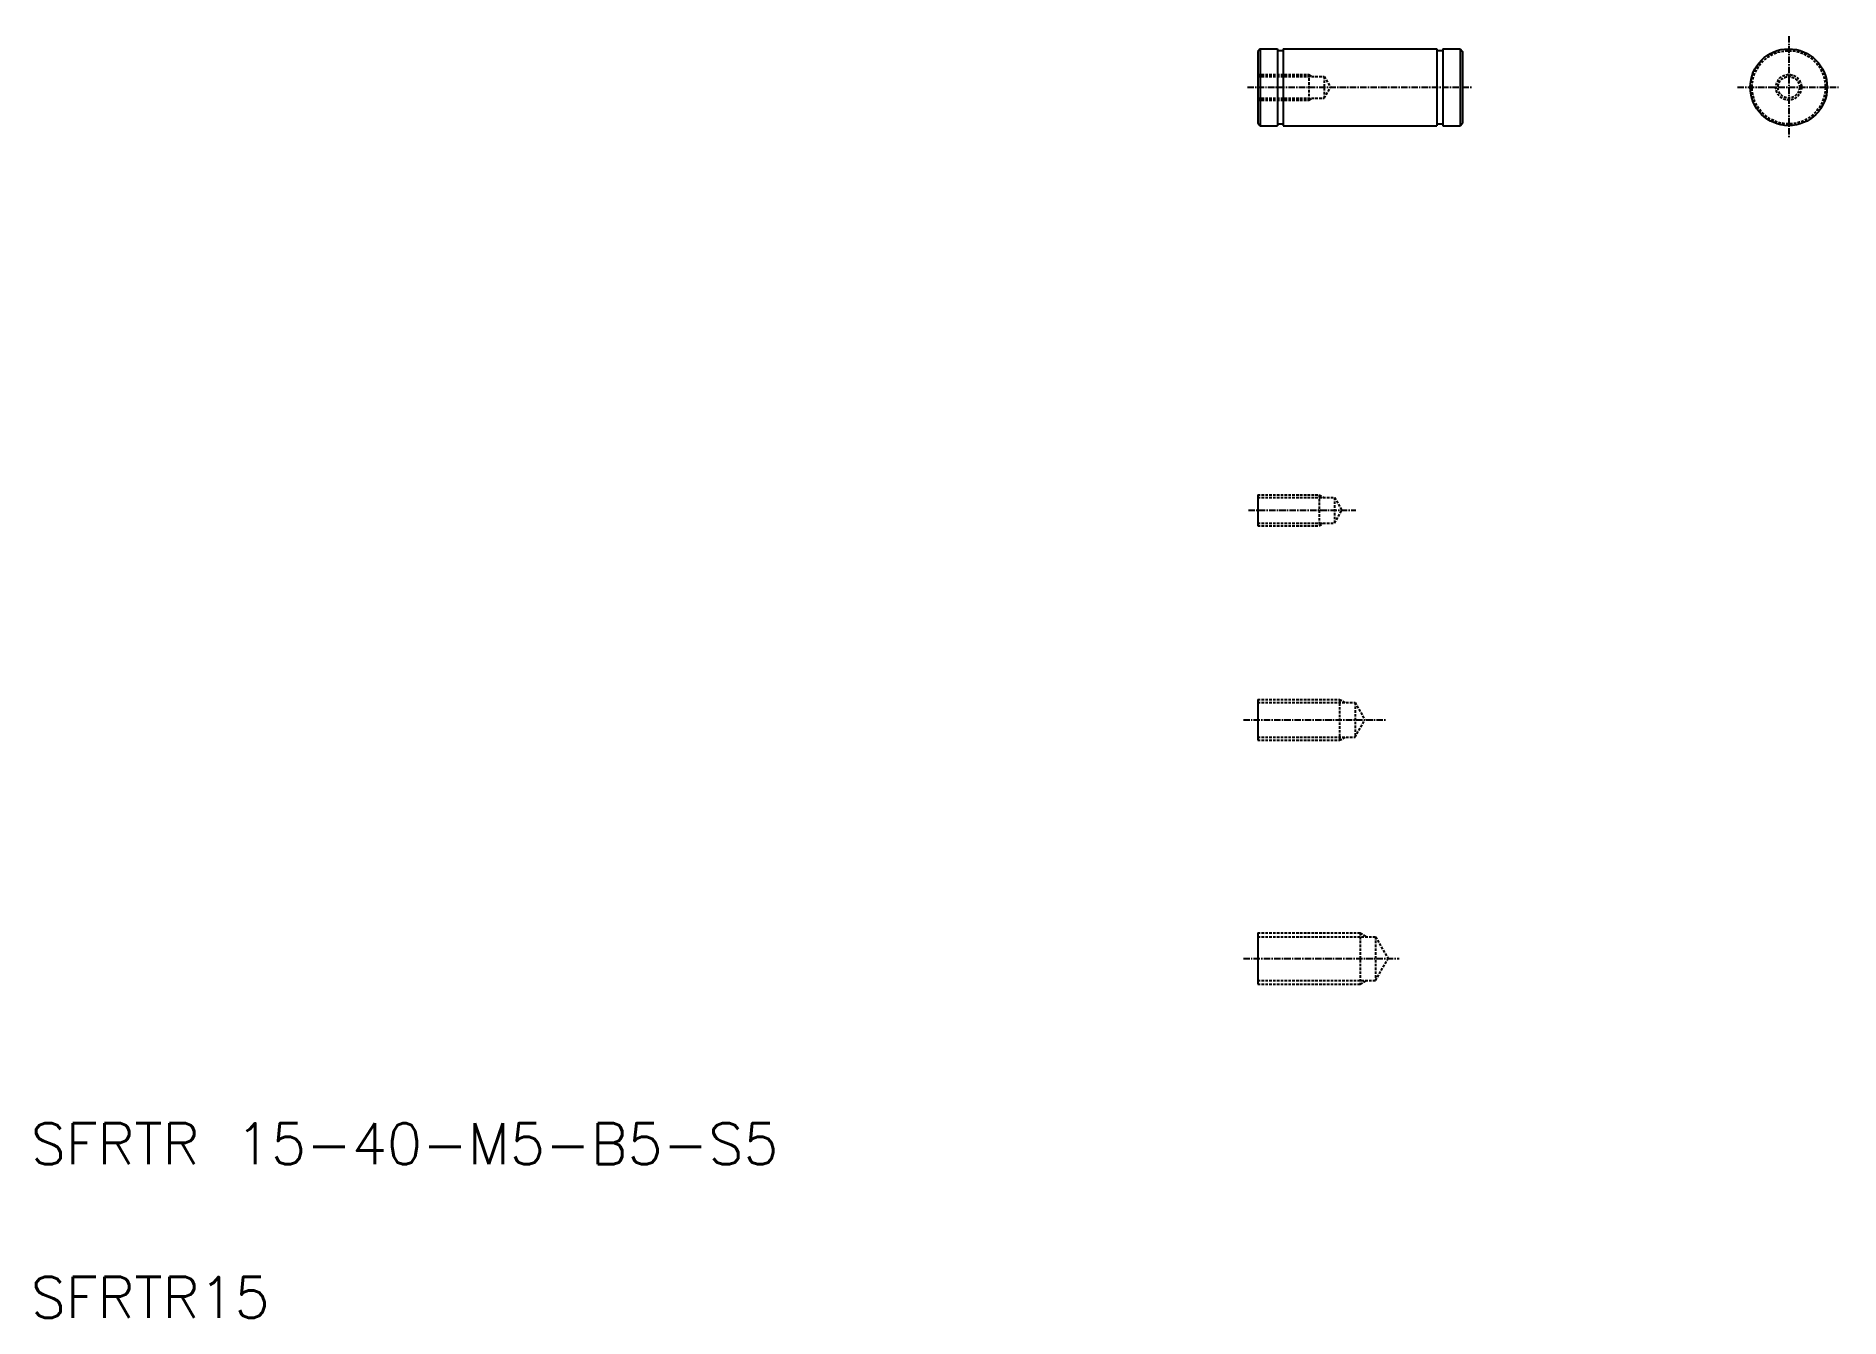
# Model space of a CAD drawing. Extents: x 21 to 373, y 20 to 270.
import ezdxf

# ---------------------------------------------------------------- set-up
doc = ezdxf.new("R2010")
doc.units = 0
doc.linetypes.add('CENTER', pattern=[2, 1.25, -0.25, 0.25, -0.25])
doc.linetypes.add('DASHED', pattern=[0.75, 0.5, -0.25])
doc.layers.get('0').update_dxf_attribs({"linetype": 'CONTINUOUS'})
doc.layers.add('CENTER', color=1, linetype='CENTER')
doc.styles.get("Standard").update_dxf_attribs({"font": 'txt', "height": 6.4, "bigfont": 'BIGFONT'})

msp = doc.modelspace()

# ---------------------------------------------------------------- linework, layer by layer
at = {"color": 7, "linetype": 'CONTINUOUS'}
for p, q in [((260.02, 267.81), (259.52, 267.31)), ((260.02, 267.81), (263.37, 267.81)), ((260.02, 267.81), (260.02, 252.81)), ((263.37, 267.81), (263.37, 252.81)), ((264.52, 267.81), (264.52, 252.81)), ((264.52, 267.81), (294.52, 267.81)), ((294.52, 267.81), (294.52, 252.81)), ((295.67, 267.81), (295.67, 252.81)), ((295.67, 267.81), (299.02, 267.81)), ((299.02, 267.81), (299.02, 252.81)), ((299.02, 267.81), (299.52, 267.31)), ((259.52, 267.31), (259.52, 253.31)), ((263.37, 267.46), (264.52, 267.46)), ((294.52, 267.46), (295.67, 267.46)), ((299.52, 267.31), (299.52, 253.31)), ((294.52, 263.81), (294.52, 263.81)), ((299.52, 263.81), (299.52, 263.81)), ((299.52, 260.31), (299.52, 260.31)), ((259.52, 253.31), (260.02, 252.81)), ((260.02, 252.81), (263.37, 252.81)), ((263.37, 253.16), (264.52, 253.16)), ((264.52, 252.81), (294.52, 252.81)), ((294.52, 253.16), (295.67, 253.16)), ((295.67, 252.81), (299.02, 252.81)), ((299.02, 252.81), (299.52, 253.31)), ((259.52, 180.7), (259.52, 174.7)), ((259.52, 140.79), (259.52, 132.79)), ((259.52, 95.17), (259.52, 85.17))]:
    msp.add_line(p, q, dxfattribs=at)
at = {"color": 3, "linetype": 'DASHED'}
for p, q in [((259.52, 262.81), (269.52, 262.81)), ((259.52, 262.41), (272.52, 262.41)), ((269.52, 262.81), (269.52, 257.81)), ((269.52, 262.81), (270.12, 262.46)), ((272.52, 262.41), (272.52, 258.21)), ((272.52, 262.41), (273.73, 260.31)), ((259.52, 258.21), (272.52, 258.21)), ((259.52, 257.81), (269.52, 257.81)), ((269.52, 257.81), (270.12, 258.16)), ((272.52, 258.21), (273.73, 260.31)), ((259.52, 180.7), (271.52, 180.7)), ((259.52, 180.2), (274.52, 180.2)), ((271.52, 180.7), (271.52, 174.7)), ((271.52, 180.7), (272.38, 180.2)), ((274.52, 180.2), (274.52, 175.2)), ((274.52, 180.2), (275.96, 177.7)), ((274.52, 175.2), (275.96, 177.7)), ((259.52, 175.2), (274.52, 175.2)), ((259.52, 174.7), (271.52, 174.7)), ((271.52, 174.7), (272.38, 175.2)), ((259.52, 140.79), (275.52, 140.79)), ((259.52, 140.17), (278.52, 140.17)), ((275.52, 140.79), (275.52, 132.79)), ((275.52, 140.79), (276.6, 140.17)), ((278.52, 140.17), (278.52, 133.42)), ((278.52, 140.17), (280.46, 136.79)), ((278.52, 133.42), (280.46, 136.79)), ((259.52, 133.42), (278.52, 133.42)), ((259.52, 132.79), (275.52, 132.79)), ((275.52, 132.79), (276.6, 133.42)), ((259.52, 95.17), (279.52, 95.17)), ((279.52, 95.17), (279.52, 85.17)), ((279.52, 95.17), (280.81, 94.42)), ((259.52, 94.42), (282.52, 94.42)), ((282.52, 94.42), (282.52, 85.92)), ((282.52, 94.42), (284.97, 90.17)), ((282.52, 85.92), (284.97, 90.17)), ((259.52, 85.92), (282.52, 85.92)), ((259.52, 85.17), (279.52, 85.17)), ((279.52, 85.17), (280.81, 85.92))]:
    msp.add_line(p, q, dxfattribs=at)
at = {"color": 7, "linetype": 'CONTINUOUS'}
msp.add_circle((363.19, 260.31), 7.5, dxfattribs=at)
at = {"color": 3, "linetype": 'DASHED'}
for radius in [7.15, 2.5, 2.1]:
    msp.add_circle((363.19, 260.31), radius, dxfattribs=at)
at = {"layer": 'CENTER', "color": 1, "linetype": 'CENTER'}
for p, q in [((363.19, 270.31), (363.19, 250.31)), ((257.52, 260.31), (301.52, 260.31)), ((353.19, 260.31), (373.19, 260.31)), ((257.74, 177.7), (278.66, 177.7)), ((256.72, 136.79), (284.63, 136.79)), ((256.72, 90.17), (287.14, 90.17))]:
    msp.add_line(p, q, dxfattribs=at)

# ---------------------------------------------------------------- texts
at = {"color": 7, "linetype": 'CONTINUOUS'}
for s, p in [('SFRTR 15-40-M5-B5-S5', (20, 50)), ('SFRTR15', (20, 20))]:
    msp.add_text(s, height=8, dxfattribs=at).set_placement(p)

doc.saveas('drawing.dxf')
